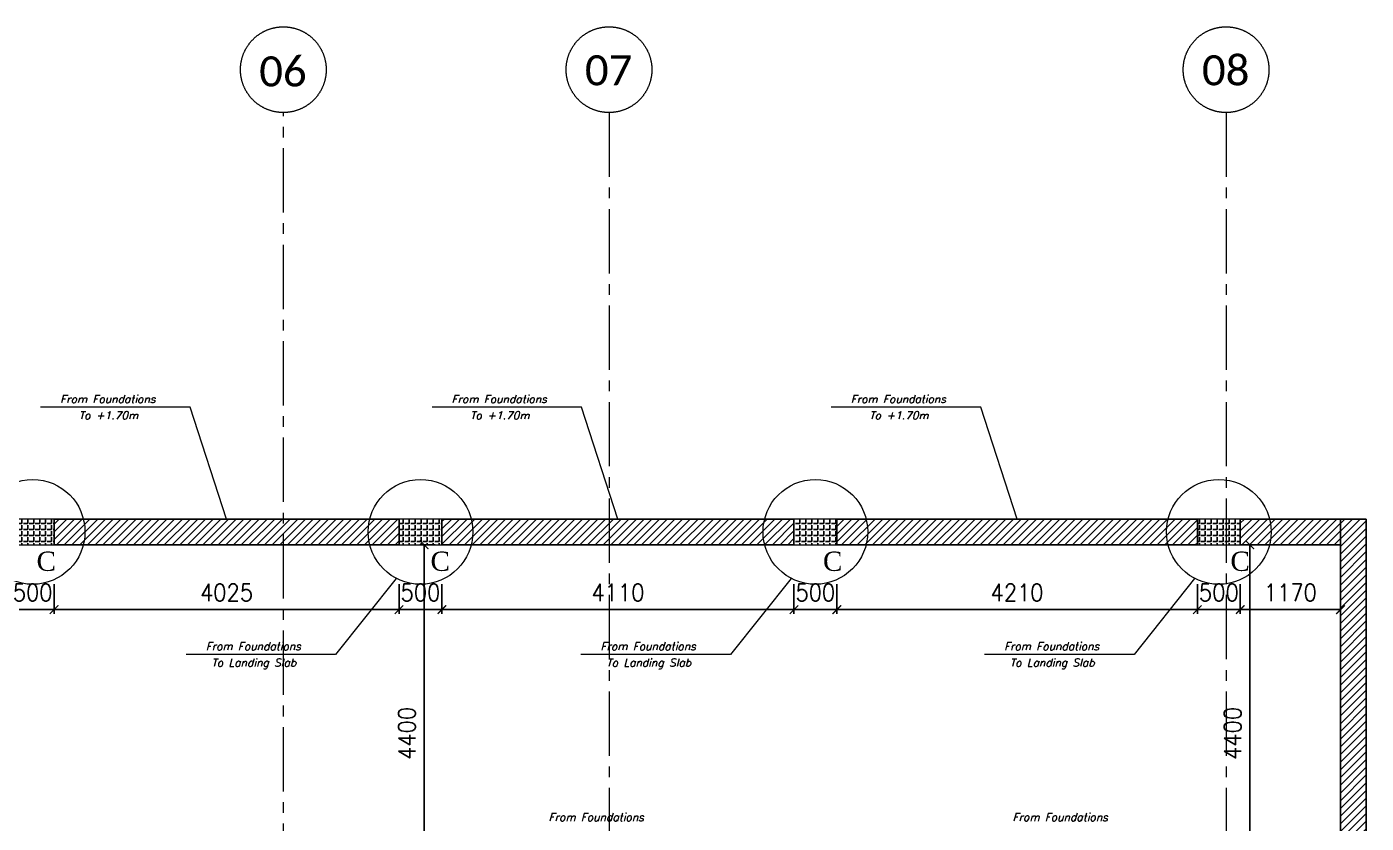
# Model space of a CAD drawing. Header units: millimetres. Extents: x -967280 to 3852, y 2833 to 1955156.
# Drawn here: x -508622 to -492994, y 419491 to 428777 of the extents above; entities that cross this region are included whole.
import ezdxf
from ezdxf.enums import TextEntityAlignment as Align

# ---------------------------------------------------------------- set-up
doc = ezdxf.new("R2010")
doc.units = ezdxf.units.MM
doc.header["$LTSCALE"] = 1000
doc.header["$PDMODE"] = 35
doc.header["$PDSIZE"] = 25
for name, pattern in [('$0$DASHED2', [0.375, 0.25, -0.125]), ('Columns_Structural070816$0$CENTER2', [1.125, 0.75, -0.125, 0.125, -0.125]), ('HRZN_Line-Ptrn-Sold', [9144001, 9144000, -1])]:
    doc.linetypes.add(name, pattern=pattern)
for name, color, linetype, lineweight in [('00-DE-Hatch', 11, 'Continuous', 0), ('00-EG-Text', 3, 'Continuous', 0), ('A-AX-ATT-100', 7, 'HRZN_Line-Ptrn-Sold', 18), ('S - column', 6, 'Continuous', 60), ('ST-000-AXIS', 9, 'Columns_Structural070816$0$CENTER2', 9), ('ST-RFT-BOT', 2, '$0$DASHED2', 30)]:
    doc.layers.add(name, color=color, linetype=linetype, lineweight=lineweight)
for name, color, linetype in [('_N-DIM 3', 7, 'Continuous'), ('R.C. footing', 4, 'Continuous'), ('S - BATH Hach', 1, 'Continuous'), ('S - col hach', 1, 'Continuous')]:
    doc.layers.add(name, color=color, linetype=linetype)
doc.styles.add('ASD', font='times.ttf')
doc.styles.add('Calibri_2', font='calibri.ttf', dxfattribs={"height": 300})
doc.styles.add('E', font='ITALICC.shx')
doc.styles.add('TUNELNO', font='romans.shx', dxfattribs={"width": 0.9})
doc.dimstyles.new('Copy(2) of DSEC', dxfattribs={"dimtxt": 200, "dimasz": 100, "dimexe": 50, "dimexo": 80, "dimgap": 100, "dimtad": 1, "dimdec": 0, "dimrnd": 5, "dimzin": 0, "dimdsep": 46, "dimtxsty": 'TUNELNO', "dimblk": 'ARCHTICK', "dimcen": 0.09, "dimclrd": 1, "dimclre": 1, "dimclrt": 3, "dimadec": 0, "dimazin": 0, "dimtfac": 0.78125, "dimtdec": 0, "dimtix": 1, "dimtmove": 2, "dimatfit": 3, "dimldrblk": 'ARCHTICK', "dimfxl": 1, "dimtolj": 1, "dimtzin": 0, "dimarcsym": 0})
pattern_1 = [(90, (613578.6863963366, -423037.3682260537), (-69.85000000000001, 4.3e-15), [50.8, -19.05]), (180, (613578.6863963366, -423037.3682260537), (-8.6e-15, -69.85000000000001), [50.8, -19.05])]
pattern_2 = [(90, (613528.6863963366, -423037.3682260537), (-69.85000000000001, 4.3e-15), [50.8, -19.05]), (180, (613528.6863963366, -423037.3682260537), (-8.6e-15, -69.85000000000001), [50.8, -19.05])]
pattern_3 = [(45, (619961.1863963644, -255135.9937290096), (-44.90128060534577, 44.90128060534577), [])]

# ---------------------------------------------------------------- blocks, each defined once
blk = doc.blocks.new('Grid - HRZN_G-Datm-Grid-Head-1554275-FIRST FLOOR FFL_1_')
at = {"layer": 'A-AX-ATT-100'}
blk.add_circle((0, 3.17e-14), 5.000000000000004, dxfattribs=at)
blk = doc.blocks.new('AXES-00')
at = {"layer": 'ST-000-AXIS'}
for p, q in [((552098.8693617983, 695813.8320931441), (552098.8693617983, 750979.5780758983)), ((555898.8693617983, 750979.5780758983), (555898.8693617983, 695813.8320931441)), ((563098.8693617987, 750979.5780758983), (563098.8693617987, 695813.8320931441))]:
    blk.add_line(p, q, dxfattribs=at)
at = {"layer": 'A-AX-ATT-100', "xscale": 99.99999999999993, "yscale": 99.99999999999993, "zscale": 99.99999999999993}
blk.add_blockref('Grid - HRZN_G-Datm-Grid-Head-1554275-FIRST FLOOR FFL_1_', (552098.8693617983, 751479.5780758983), dxfattribs=at)
at = {"layer": 'A-AX-ATT-100', "xscale": 99.99999999999993, "yscale": 99.99999999999993, "zscale": 99.99999999999993, "rotation": 180}
for p in [(555898.8693617983, 751479.5780758983), (563098.8693617987, 751479.5780758983)]:
    blk.add_blockref('Grid - HRZN_G-Datm-Grid-Head-1554275-FIRST FLOOR FFL_1_', p, dxfattribs=at)
at = {"layer": 'A-AX-ATT-100', "linetype": 'Continuous', "lineweight": 13, "char_height": 349.9999999999996, "width": 673.4174999999993, "attachment_point": 1, "style": 'Calibri_2'}
for s, insert in [('06', (551817.7472922811, 751634.5402246576)), ('07', (555617.9914313152, 751647.5117604726)), ('08', (562817.9914313157, 751647.5117604726))]:
    blk.add_mtext(s, dxfattribs=dict(at, insert=insert))
blk = doc.blocks.new('A$C46269fcd new')
at = {"layer": 'S - BATH Hach', "ltscale": 30, "transparency": 33554483}
h = blk.add_hatch(dxfattribs=at)
h.set_pattern_fill('ANSI31', color=1, scale=20)
h.set_pattern_definition([(45, (643184.172291499, -484711.7999412938), (-44.90128060534577, 44.90128060534577), [])])
h.paths.add_polyline_path([(47835.00375211134, 35800.00015757559), (47835.00375211134, -9199.99999989965), (-6099.996247833245, -9199.99999989965), (-6099.996247833245, 35800.00015757559), (-5799.996247833245, 35800.00015757559), (-5799.996247833245, -8899.99999989965), (47535.00375211134, -8899.99999989965), (47535.00375211134, 35800.00015757559)])
at = {"layer": 'R.C. footing'}
blk.add_line((47535.00375211134, 35800.00015757559), (47535.00375211134, 35800.00015757559), dxfattribs=at)
at = {"layer": 'R.C. footing', "color": 4, "ltscale": 30}
blk.add_lwpolyline([(47835.00375211134, 35800.00015757559), (47835.00375211134, -9199.99999989965), (-6099.996247833245, -9199.99999989965), (-6099.996247833245, 35800.00015757559), (-5799.996247833245, 35800.00015757559), (-5799.996247833245, -8899.99999989965), (47535.00375211134, -8899.99999989965), (47535.00375211134, 35800.00015757559)], close=True, dxfattribs=at)
blk = doc.blocks.new('str col s')
at = {"layer": 'S - col hach', "true_color": 0xcd6928}
h = blk.add_hatch(dxfattribs=at)
h.set_pattern_fill('ANGLE', color=32, scale=10, angle=90)
h.set_pattern_definition(pattern_2)
h.paths.add_polyline_path([(5274.998123898404, -299.9999999998836), (5274.998123898404, 1.164153e-10), (4774.998123898404, 1.164153e-10), (4774.998123898404, -299.9999999998836)])
h = blk.add_hatch(dxfattribs=at)
h.set_pattern_fill('ANGLE', color=32, scale=10, angle=90)
h.set_pattern_definition(pattern_1)
h.paths.add_polyline_path([(9299.99999996461, 0), (9299.99999996461, -300), (9799.99999996461, -300), (9799.99999996461, 0)])
h = blk.add_hatch(dxfattribs=at)
h.set_pattern_fill('ANGLE', color=32, scale=10, angle=90)
h.set_pattern_definition(pattern_2)
h.paths.add_polyline_path([(13907.64487690188, 0), (13907.64487690188, -300), (14407.64487690188, -300), (14407.64487690188, 0)])
h = blk.add_hatch(dxfattribs=at)
h.set_pattern_fill('ANGLE', color=32, scale=10, angle=90)
h.set_pattern_definition(pattern_1)
h.paths.add_polyline_path([(19115.28975383914, -300), (19115.28975383914, 0), (18615.28975383914, 0), (18615.28975383914, -300)])
at = {"layer": 'S - column', "lineweight": 15}
for points in [[(5274.998123898404, 1.164153e-10), (4774.998123898404, 1.164153e-10), (4774.998123898404, -299.9999999998836), (5274.998123898404, -299.9999999998836)], [(9799.99999996461, 0), (9299.99999996461, 0), (9299.99999996461, -300), (9799.99999996461, -300)], [(14407.64487690188, 0), (13907.64487690188, 0), (13907.64487690188, -300), (14407.64487690188, -300)], [(19115.28975383914, 0), (18615.28975383914, 0), (18615.28975383914, -300), (19115.28975383914, -300)]]:
    blk.add_lwpolyline(points, close=True, dxfattribs=at)
blk = doc.blocks.new('_ArchTick')
at = {"color": 0, "linetype": 'ByBlock', "const_width": 0.15}
blk.add_lwpolyline([(-0.5, -0.5), (0.5, 0.5)], dxfattribs=at)
blk = doc.blocks.new('*D512')
at = {"layer": '_N-DIM 3', "color": 1, "linetype": 'Continuous', "lineweight": -2, "ltscale": 30, "transparency": 16777216}
for p, q in [((-508803.6882724384, 422279.0616175391), (-508803.6882724384, 421930.955009024)), ((-508303.6882724384, 422279.0616175391), (-508303.6882724384, 421930.955009024)), ((-508803.6882724384, 421980.955009024), (-508903.6882724384, 421980.955009024)), ((-508803.6882724384, 421980.955009024), (-508303.6882724384, 421980.955009024)), ((-508303.6882724384, 421980.955009024), (-508203.6882724384, 421980.955009024))]:
    blk.add_line(p, q, dxfattribs=at)
at = {"layer": 'Defpoints', "color": 0, "linetype": 'Continuous', "ltscale": 30, "transparency": 16777216}
for p in [(-508803.6882724384, 422359.0616175391), (-508303.6882724384, 422359.0616175391), (-508303.6882724384, 421980.955009024)]:
    blk.add_point(p, dxfattribs=at)
at = {"layer": '_N-DIM 3', "color": 1, "linetype": 'Continuous', "lineweight": -2, "ltscale": 30, "transparency": 16777216, "xscale": 100, "yscale": 100, "zscale": 100}
blk.add_blockref('_ArchTick', (-508803.6882724384, 421980.955009024), dxfattribs=at)
at = {"layer": '_N-DIM 3', "color": 1, "linetype": 'Continuous', "lineweight": -2, "ltscale": 30, "transparency": 16777216, "xscale": 100, "yscale": 100, "zscale": 100, "rotation": 180}
blk.add_blockref('_ArchTick', (-508303.6882724384, 421980.955009024), dxfattribs=at)
at = {"layer": '_N-DIM 3', "color": 3, "linetype": 'Continuous', "ltscale": 30, "transparency": 16777216, "insert": (-508553.6882724384, 422180.955009024), "char_height": 200, "attachment_point": 5, "style": 'TUNELNO'}
blk.add_mtext('\\A1;500', dxfattribs=at)
blk = doc.blocks.new('*D513')
at = {"layer": '_N-DIM 3', "color": 1, "linetype": 'Continuous', "lineweight": -2, "ltscale": 30, "transparency": 16777216}
for p, q in [((-508303.6882724384, 422279.0616175391), (-508303.6882724384, 421930.955009024)), ((-504278.6863963722, 422279.061617539), (-504278.6863963722, 421930.955009024)), ((-508303.6882724384, 421980.955009024), (-504278.6863963722, 421980.955009024))]:
    blk.add_line(p, q, dxfattribs=at)
at = {"layer": 'Defpoints', "color": 0, "linetype": 'Continuous', "ltscale": 30, "transparency": 16777216}
for p in [(-508303.6882724384, 422359.0616175391), (-504278.6863963722, 422359.061617539), (-504278.6863963722, 421980.955009024)]:
    blk.add_point(p, dxfattribs=at)
at = {"layer": '_N-DIM 3', "color": 1, "linetype": 'Continuous', "lineweight": -2, "ltscale": 30, "transparency": 16777216, "xscale": 100, "yscale": 100, "zscale": 100, "rotation": 180}
blk.add_blockref('_ArchTick', (-508303.6882724384, 421980.955009024), dxfattribs=at)
at = {"layer": '_N-DIM 3', "color": 1, "linetype": 'Continuous', "lineweight": -2, "ltscale": 30, "transparency": 16777216, "xscale": 100, "yscale": 100, "zscale": 100}
blk.add_blockref('_ArchTick', (-504278.6863963722, 421980.955009024), dxfattribs=at)
at = {"layer": '_N-DIM 3', "color": 3, "linetype": 'Continuous', "ltscale": 30, "transparency": 16777216, "insert": (-506291.1873344053, 422180.955009024), "char_height": 200, "attachment_point": 5, "style": 'TUNELNO'}
blk.add_mtext('\\A1;4025', dxfattribs=at)
blk = doc.blocks.new('*D514')
at = {"layer": '_N-DIM 3', "color": 1, "linetype": 'Continuous', "lineweight": -2, "ltscale": 30, "transparency": 16777216}
for p, q in [((-504278.6863963722, 422279.061617539), (-504278.6863963722, 421930.955009024)), ((-503778.6863963722, 422279.061617539), (-503778.6863963722, 421930.955009024)), ((-504278.6863963722, 421980.955009024), (-504378.6863963722, 421980.955009024)), ((-504278.6863963722, 421980.955009024), (-503778.6863963722, 421980.955009024)), ((-503778.6863963722, 421980.955009024), (-503678.6863963722, 421980.955009024))]:
    blk.add_line(p, q, dxfattribs=at)
at = {"layer": 'Defpoints', "color": 0, "linetype": 'Continuous', "ltscale": 30, "transparency": 16777216}
for p in [(-504278.6863963722, 422359.061617539), (-503778.6863963722, 422359.061617539), (-503778.6863963722, 421980.955009024)]:
    blk.add_point(p, dxfattribs=at)
at = {"layer": '_N-DIM 3', "color": 1, "linetype": 'Continuous', "lineweight": -2, "ltscale": 30, "transparency": 16777216, "xscale": 100, "yscale": 100, "zscale": 100}
blk.add_blockref('_ArchTick', (-504278.6863963722, 421980.955009024), dxfattribs=at)
at = {"layer": '_N-DIM 3', "color": 1, "linetype": 'Continuous', "lineweight": -2, "ltscale": 30, "transparency": 16777216, "xscale": 100, "yscale": 100, "zscale": 100, "rotation": 180}
blk.add_blockref('_ArchTick', (-503778.6863963722, 421980.955009024), dxfattribs=at)
at = {"layer": '_N-DIM 3', "color": 3, "linetype": 'Continuous', "ltscale": 30, "transparency": 16777216, "insert": (-504028.6863963722, 422180.955009024), "char_height": 200, "attachment_point": 5, "style": 'TUNELNO'}
blk.add_mtext('\\A1;500', dxfattribs=at)
blk = doc.blocks.new('*D515')
at = {"layer": '_N-DIM 3', "color": 1, "linetype": 'Continuous', "lineweight": -2, "ltscale": 30, "transparency": 16777216}
for p, q in [((-503778.6863963722, 422279.061617539), (-503778.6863963722, 421930.955009024)), ((-499671.0415194349, 422279.061617539), (-499671.0415194349, 421930.955009024)), ((-503778.6863963722, 421980.955009024), (-499671.0415194349, 421980.955009024))]:
    blk.add_line(p, q, dxfattribs=at)
at = {"layer": 'Defpoints', "color": 0, "linetype": 'Continuous', "ltscale": 30, "transparency": 16777216}
for p in [(-503778.6863963722, 422359.061617539), (-499671.0415194349, 422359.061617539), (-499671.0415194349, 421980.955009024)]:
    blk.add_point(p, dxfattribs=at)
at = {"layer": '_N-DIM 3', "color": 1, "linetype": 'Continuous', "lineweight": -2, "ltscale": 30, "transparency": 16777216, "xscale": 100, "yscale": 100, "zscale": 100, "rotation": 180}
blk.add_blockref('_ArchTick', (-503778.6863963722, 421980.955009024), dxfattribs=at)
at = {"layer": '_N-DIM 3', "color": 1, "linetype": 'Continuous', "lineweight": -2, "ltscale": 30, "transparency": 16777216, "xscale": 100, "yscale": 100, "zscale": 100}
blk.add_blockref('_ArchTick', (-499671.0415194349, 421980.955009024), dxfattribs=at)
at = {"layer": '_N-DIM 3', "color": 3, "linetype": 'Continuous', "ltscale": 30, "transparency": 16777216, "insert": (-501724.8639579035, 422180.955009024), "char_height": 200, "attachment_point": 5, "style": 'TUNELNO'}
blk.add_mtext('\\A1;4110', dxfattribs=at)
blk = doc.blocks.new('*D516')
at = {"layer": '_N-DIM 3', "color": 1, "linetype": 'Continuous', "lineweight": -2, "ltscale": 30, "transparency": 16777216}
for p, q in [((-499671.0415194349, 422279.061617539), (-499671.0415194349, 421930.955009024)), ((-499171.0415194349, 422279.061617539), (-499171.0415194349, 421930.955009024)), ((-499671.0415194349, 421980.955009024), (-499771.0415194349, 421980.955009024)), ((-499671.0415194349, 421980.955009024), (-499171.0415194349, 421980.955009024)), ((-499171.0415194349, 421980.955009024), (-499071.0415194349, 421980.955009024))]:
    blk.add_line(p, q, dxfattribs=at)
at = {"layer": 'Defpoints', "color": 0, "linetype": 'Continuous', "ltscale": 30, "transparency": 16777216}
for p in [(-499671.0415194349, 422359.061617539), (-499171.0415194349, 422359.061617539), (-499171.0415194349, 421980.955009024)]:
    blk.add_point(p, dxfattribs=at)
at = {"layer": '_N-DIM 3', "color": 1, "linetype": 'Continuous', "lineweight": -2, "ltscale": 30, "transparency": 16777216, "xscale": 100, "yscale": 100, "zscale": 100}
blk.add_blockref('_ArchTick', (-499671.0415194349, 421980.955009024), dxfattribs=at)
at = {"layer": '_N-DIM 3', "color": 1, "linetype": 'Continuous', "lineweight": -2, "ltscale": 30, "transparency": 16777216, "xscale": 100, "yscale": 100, "zscale": 100, "rotation": 180}
blk.add_blockref('_ArchTick', (-499171.0415194349, 421980.955009024), dxfattribs=at)
at = {"layer": '_N-DIM 3', "color": 3, "linetype": 'Continuous', "ltscale": 30, "transparency": 16777216, "insert": (-499421.0415194349, 422180.955009024), "char_height": 200, "attachment_point": 5, "style": 'TUNELNO'}
blk.add_mtext('\\A1;500', dxfattribs=at)
blk = doc.blocks.new('*D517')
at = {"layer": '_N-DIM 3', "color": 1, "linetype": 'Continuous', "lineweight": -2, "ltscale": 30, "transparency": 16777216}
for p, q in [((-499171.0415194349, 422279.061617539), (-499171.0415194349, 421930.955009024)), ((-494963.3966424976, 422279.061617539), (-494963.3966424976, 421930.955009024)), ((-499171.0415194349, 421980.955009024), (-494963.3966424976, 421980.955009024))]:
    blk.add_line(p, q, dxfattribs=at)
at = {"layer": 'Defpoints', "color": 0, "linetype": 'Continuous', "ltscale": 30, "transparency": 16777216}
for p in [(-499171.0415194349, 422359.061617539), (-494963.3966424976, 422359.061617539), (-494963.3966424976, 421980.955009024)]:
    blk.add_point(p, dxfattribs=at)
at = {"layer": '_N-DIM 3', "color": 1, "linetype": 'Continuous', "lineweight": -2, "ltscale": 30, "transparency": 16777216, "xscale": 100, "yscale": 100, "zscale": 100, "rotation": 180}
blk.add_blockref('_ArchTick', (-499171.0415194349, 421980.955009024), dxfattribs=at)
at = {"layer": '_N-DIM 3', "color": 1, "linetype": 'Continuous', "lineweight": -2, "ltscale": 30, "transparency": 16777216, "xscale": 100, "yscale": 100, "zscale": 100}
blk.add_blockref('_ArchTick', (-494963.3966424976, 421980.955009024), dxfattribs=at)
at = {"layer": '_N-DIM 3', "color": 3, "linetype": 'Continuous', "ltscale": 30, "transparency": 16777216, "insert": (-497067.2190809663, 422180.955009024), "char_height": 200, "attachment_point": 5, "style": 'TUNELNO'}
blk.add_mtext('\\A1;4210', dxfattribs=at)
blk = doc.blocks.new('*D518')
at = {"layer": '_N-DIM 3', "color": 1, "linetype": 'Continuous', "lineweight": -2, "ltscale": 30, "transparency": 16777216}
for p, q in [((-494963.3966424976, 422279.061617539), (-494963.3966424976, 421930.955009024)), ((-494463.3966424976, 422279.061617539), (-494463.3966424976, 421930.955009024)), ((-494963.3966424976, 421980.955009024), (-495063.3966424976, 421980.955009024)), ((-494963.3966424976, 421980.955009024), (-494463.3966424976, 421980.955009024)), ((-494463.3966424976, 421980.955009024), (-494363.3966424976, 421980.955009024))]:
    blk.add_line(p, q, dxfattribs=at)
at = {"layer": 'Defpoints', "color": 0, "linetype": 'Continuous', "ltscale": 30, "transparency": 16777216}
for p in [(-494963.3966424976, 422359.061617539), (-494463.3966424976, 422359.061617539), (-494463.3966424976, 421980.955009024)]:
    blk.add_point(p, dxfattribs=at)
at = {"layer": '_N-DIM 3', "color": 1, "linetype": 'Continuous', "lineweight": -2, "ltscale": 30, "transparency": 16777216, "xscale": 100, "yscale": 100, "zscale": 100}
blk.add_blockref('_ArchTick', (-494963.3966424976, 421980.955009024), dxfattribs=at)
at = {"layer": '_N-DIM 3', "color": 1, "linetype": 'Continuous', "lineweight": -2, "ltscale": 30, "transparency": 16777216, "xscale": 100, "yscale": 100, "zscale": 100, "rotation": 180}
blk.add_blockref('_ArchTick', (-494463.3966424976, 421980.955009024), dxfattribs=at)
at = {"layer": '_N-DIM 3', "color": 3, "linetype": 'Continuous', "ltscale": 30, "transparency": 16777216, "insert": (-494713.3966424976, 422180.955009024), "char_height": 200, "attachment_point": 5, "style": 'TUNELNO'}
blk.add_mtext('\\A1;500', dxfattribs=at)
blk = doc.blocks.new('*D519')
at = {"layer": '_N-DIM 3', "color": 1, "linetype": 'Continuous', "lineweight": -2, "ltscale": 30, "transparency": 16777216}
for p, q in [((-494463.3966424976, 422279.061617539), (-494463.3966424976, 421930.955009024)), ((-493293.6863963922, 422279.061617539), (-493293.6863963922, 421930.955009024)), ((-494463.3966424976, 421980.955009024), (-493293.6863963922, 421980.955009024))]:
    blk.add_line(p, q, dxfattribs=at)
at = {"layer": 'Defpoints', "color": 0, "linetype": 'Continuous', "ltscale": 30, "transparency": 16777216}
for p in [(-494463.3966424976, 422359.061617539), (-493293.6863963922, 422359.061617539), (-493293.6863963922, 421980.955009024)]:
    blk.add_point(p, dxfattribs=at)
at = {"layer": '_N-DIM 3', "color": 1, "linetype": 'Continuous', "lineweight": -2, "ltscale": 30, "transparency": 16777216, "xscale": 100, "yscale": 100, "zscale": 100, "rotation": 180}
blk.add_blockref('_ArchTick', (-494463.3966424976, 421980.955009024), dxfattribs=at)
at = {"layer": '_N-DIM 3', "color": 1, "linetype": 'Continuous', "lineweight": -2, "ltscale": 30, "transparency": 16777216, "xscale": 100, "yscale": 100, "zscale": 100}
blk.add_blockref('_ArchTick', (-493293.6863963922, 421980.955009024), dxfattribs=at)
at = {"layer": '_N-DIM 3', "color": 3, "linetype": 'Continuous', "ltscale": 30, "transparency": 16777216, "insert": (-493878.5415194449, 422180.955009024), "char_height": 200, "attachment_point": 5, "style": 'TUNELNO'}
blk.add_mtext('\\A1;1170', dxfattribs=at)
blk = doc.blocks.new('*D1244')
at = {"layer": '_N-DIM 3', "color": 1, "linetype": 'Continuous', "lineweight": -2, "ltscale": 30, "transparency": 16777216}
for p, q in [((-503858.6863963724, 422737.3682260539), (-504036.9387184352, 422737.3682260539)), ((-503986.9387184352, 418337.3682431259), (-503986.9387184352, 422737.3682260539)), ((-503858.6863963724, 418337.3682431259), (-504036.9387184352, 418337.3682431259))]:
    blk.add_line(p, q, dxfattribs=at)
at = {"layer": 'Defpoints', "color": 0, "linetype": 'Continuous', "ltscale": 30, "transparency": 16777216}
for p in [(-503986.9387184352, 422737.3682260539), (-503778.6863963724, 422737.3682260539), (-503778.6863963724, 418337.3682431259)]:
    blk.add_point(p, dxfattribs=at)
at = {"layer": '_N-DIM 3', "color": 1, "linetype": 'Continuous', "lineweight": -2, "ltscale": 30, "transparency": 16777216, "xscale": 100, "yscale": 100, "zscale": 100}
for p, rotation in [((-503986.9387184352, 422737.3682260539), 90), ((-503986.9387184352, 418337.3682431259), 270)]:
    blk.add_blockref('_ArchTick', p, dxfattribs=dict(at, rotation=rotation))
at = {"layer": '_N-DIM 3', "color": 3, "linetype": 'Continuous', "ltscale": 30, "transparency": 16777216, "insert": (-504186.938718435, 420537.36823459), "char_height": 200, "attachment_point": 5, "rotation": 90, "style": 'TUNELNO'}
blk.add_mtext('\\A1;4400', dxfattribs=at)
blk = doc.blocks.new('*D1245')
at = {"layer": '_N-DIM 3', "color": 1, "linetype": 'Continuous', "lineweight": -2, "ltscale": 30, "transparency": 16777216}
for p, q in [((-494383.3966424979, 422737.3682260539), (-494301.3338292734, 422737.3682260539)), ((-494351.3338292734, 422737.3682260539), (-494351.3338292734, 418337.3682431259)), ((-494383.3966424979, 418337.3682431259), (-494301.3338292734, 418337.3682431259))]:
    blk.add_line(p, q, dxfattribs=at)
at = {"layer": 'Defpoints', "color": 0, "linetype": 'Continuous', "ltscale": 30, "transparency": 16777216}
for p in [(-494463.3966424979, 422737.3682260539), (-494463.3966424979, 418337.3682431259), (-494351.3338292734, 418337.3682431259)]:
    blk.add_point(p, dxfattribs=at)
at = {"layer": '_N-DIM 3', "color": 1, "linetype": 'Continuous', "lineweight": -2, "ltscale": 30, "transparency": 16777216, "xscale": 100, "yscale": 100, "zscale": 100}
for p, rotation in [((-494351.3338292734, 422737.3682260539), 90), ((-494351.3338292734, 418337.3682431259), 270)]:
    blk.add_blockref('_ArchTick', p, dxfattribs=dict(at, rotation=rotation))
at = {"layer": '_N-DIM 3', "color": 3, "linetype": 'Continuous', "ltscale": 30, "transparency": 16777216, "insert": (-494551.3338292731, 420537.36823459), "char_height": 200, "attachment_point": 5, "rotation": 90, "style": 'TUNELNO'}
blk.add_mtext('\\A1;4400', dxfattribs=at)
blk = doc.blocks.new('wall str n')
at = {"layer": 'S - BATH Hach', "ltscale": 30, "transparency": 33554483}
h = blk.add_hatch(dxfattribs=at)
h.set_pattern_fill('ANSI31', color=1, scale=20)
h.set_pattern_definition(pattern_3)
h.paths.add_polyline_path([(15682.49999999232, 300), (11657.49812392611, 300), (11657.49812392611, 0), (15682.49999999232, 0)])
h = blk.add_hatch(dxfattribs=at)
h.set_pattern_fill('ANSI31', color=1, scale=20)
h.set_pattern_definition(pattern_3)
h.paths.add_polyline_path([(20290.14487692958, 300), (16182.49999999232, 300), (16182.49999999232, 0), (20290.14487692958, 0)])
h = blk.add_hatch(dxfattribs=at)
h.set_pattern_fill('ANSI31', color=1, scale=20)
h.set_pattern_definition(pattern_3)
h.paths.add_polyline_path([(24997.78975386685, 300), (20790.14487692958, 300), (20790.14487692958, 0), (24997.78975386685, 0)])
h = blk.add_hatch(dxfattribs=at)
h.set_pattern_fill('ANSI31', color=1, scale=20)
h.set_pattern_definition(pattern_3)
h.paths.add_polyline_path([(26667.4999999723, 300), (25497.78975386685, 300), (25497.78975386685, 0), (26667.4999999723, 0)])
at = {"layer": 'R.C. footing', "color": 4, "ltscale": 30}
for points in [[(15682.49999999232, 300), (11657.49812392611, 300), (11657.49812392611, 0), (15682.49999999232, 0)], [(20290.14487692958, 300), (16182.49999999232, 300), (16182.49999999232, 0), (20290.14487692958, 0)], [(24997.78975386685, 300), (20790.14487692958, 300), (20790.14487692958, 0), (24997.78975386685, 0)], [(26667.4999999723, 0), (26667.4999999723, 300), (25497.78975386685, 300), (25497.78975386685, 0)]]:
    blk.add_lwpolyline(points, close=True, dxfattribs=at)

msp = doc.modelspace()

# ---------------------------------------------------------------- linework, layer by layer
at = {"layer": '00-DE-Hatch'}
for points in [[(-506291.1873344053, 423037.3682260538), (-506715.3663322097, 424341.8417978572), (-508460.288124836, 424341.8417978572)], [(-501724.8639579035, 423037.3682260538), (-502149.0429557079, 424341.8417978572), (-503893.9647483343, 424341.8417978572)], [(-497067.2190809663, 423037.3682260538), (-497491.3980787707, 424341.8417978572), (-499236.3198713971, 424341.8417978572)], [(-504311.0648615794, 422345.815362159), (-505018.3889379759, 421458.8744443634), (-506763.3107306022, 421458.8744443634)], [(-499703.4199846422, 422345.815362159), (-500410.7440610386, 421458.8744443634), (-502155.665853665, 421458.8744443634)], [(-494995.7751077049, 422345.815362159), (-495703.0991841013, 421458.8744443634), (-497448.0209767277, 421458.8744443634)]]:
    msp.add_lwpolyline(points, dxfattribs=at)
for centre in [(-508553.6882724384, 422887.3682260538), (-504028.6863963722, 422887.3682260537), (-499421.0415194349, 422887.3682260537), (-494713.3966424976, 422887.3682260537)]:
    msp.add_circle(centre, 610.7512603387883, dxfattribs=at)

# ---------------------------------------------------------------- block references
at = {"layer": '_N-DIM 3', "color": 6, "linetype": 'Continuous', "ltscale": 30}
msp.add_blockref('AXES-00', (-1057727.559510303, -323202.3534958721), dxfattribs=at)
at = {"layer": 'S - column', "color": 7, "true_color": 0xffffff}
msp.add_blockref('A$C46269fcd new', (-540828.6901485035, 387237.3680684781), dxfattribs=at)
at = {"layer": 'ST-RFT-BOT', "color": 6, "linetype": 'Continuous'}
msp.add_blockref('wall str n', (-519961.1863963645, 422737.3682260538), dxfattribs=at)
at = {"layer": 'ST-RFT-BOT', "color": 1, "linetype": 'Continuous'}
msp.add_blockref('str col s', (-513578.6863963368, 423037.3682260537), dxfattribs=at)

# ---------------------------------------------------------------- texts
at = {"ltscale": 6, "style": 'ASD'}
for p in [(-508395.1473653406, 422545.3162905047), (-503798.1643099225, 422545.3162905047), (-499218.8958019246, 422545.3162905047), (-494465.1697716607, 422545.3162905047)]:
    msp.add_text('C', height=225, dxfattribs=at).set_placement(p, align=Align.MIDDLE_CENTER)
at = {"layer": '00-EG-Text', "color": 4, "style": 'E'}
for s, p in [('From Foundations', (-507676.4347751505, 424437.5606311249)), ('From Foundations', (-503110.1113986488, 424437.5606311249)), ('From Foundations', (-498452.4665217114, 424437.5606311249)), ('To +1.70m', (-507669.9136928086, 424246.1229645299)), ('To +1.70m', (-503103.5903163069, 424246.1229645299)), ('To +1.70m', (-498445.9454393695, 424246.1229645299)), ('From Foundations', (-505979.4573809167, 421554.5932776311)), ('From Foundations', (-501371.8125039794, 421554.5932776311)), ('From Foundations', (-496664.1676270422, 421554.5932776311)), ('To Landing Slab', (-505972.9362985748, 421363.1556110361)), ('To Landing Slab', (-501365.2914216375, 421363.1556110361)), ('To Landing Slab', (-496657.6465447003, 421363.1556110361)), ('From Foundations', (-501977.9154117925, 419561.5808580484)), ('From Foundations', (-496564.1676270067, 419561.5808580484))]:
    msp.add_text(s, height=91.29515320872913, dxfattribs=at).set_placement(p, align=Align.MIDDLE_CENTER)

# ---------------------------------------------------------------- dimensions: what is measured, and where the dimension line sits
at = {"layer": '_N-DIM 3', "color": 6, "linetype": 'Continuous', "ltscale": 30}
for base, p1, p2, picture, middle in [((-503986.9387184352, 422737.3682260539), (-503778.6863963722, 418337.3682431256), (-503778.6863963722, 422737.3682260537), '*D1244', (-504186.938718435, 420537.36823459)), ((-494351.3338292734, 418337.3682431259), (-494463.3966424976, 422737.3682260537), (-494463.3966424976, 418337.3682431256), '*D1245', (-494551.3338292731, 420537.36823459))]:
    dim = msp.add_linear_dim(base=base, p1=p1, p2=p2, angle=90, dimstyle='Copy(2) of DSEC', dxfattribs=at)
    dim.commit()
    dim.dimension.update_dxf_attribs({"geometry": picture, "text_midpoint": middle})
for base, p1, p2, picture, middle in [((-508303.6882724384, 421980.955009024), (-508803.6882724384, 422359.0616175391), (-508303.6882724384, 422359.0616175391), '*D512', (-508553.6882724384, 422180.955009024)), ((-504278.6863963722, 421980.955009024), (-508303.6882724384, 422359.0616175391), (-504278.6863963722, 422359.061617539), '*D513', (-506291.1873344053, 422180.955009024)), ((-503778.6863963722, 421980.955009024), (-504278.6863963722, 422359.061617539), (-503778.6863963722, 422359.061617539), '*D514', (-504028.6863963722, 422180.955009024)), ((-499671.0415194349, 421980.955009024), (-503778.6863963722, 422359.061617539), (-499671.0415194349, 422359.061617539), '*D515', (-501724.8639579035, 422180.955009024)), ((-499171.0415194349, 421980.955009024), (-499671.0415194349, 422359.061617539), (-499171.0415194349, 422359.061617539), '*D516', (-499421.0415194349, 422180.955009024)), ((-494963.3966424976, 421980.955009024), (-499171.0415194349, 422359.061617539), (-494963.3966424976, 422359.061617539), '*D517', (-497067.2190809663, 422180.955009024)), ((-494463.3966424976, 421980.955009024), (-494963.3966424976, 422359.061617539), (-494463.3966424976, 422359.061617539), '*D518', (-494713.3966424976, 422180.955009024)), ((-493293.6863963922, 421980.955009024), (-494463.3966424976, 422359.061617539), (-493293.6863963922, 422359.061617539), '*D519', (-493878.5415194449, 422180.955009024))]:
    dim = msp.add_linear_dim(base=base, p1=p1, p2=p2, dimstyle='Copy(2) of DSEC', dxfattribs=at)
    dim.commit()
    dim.dimension.update_dxf_attribs({"geometry": picture, "text_midpoint": middle})

doc.saveas('drawing.dxf')
